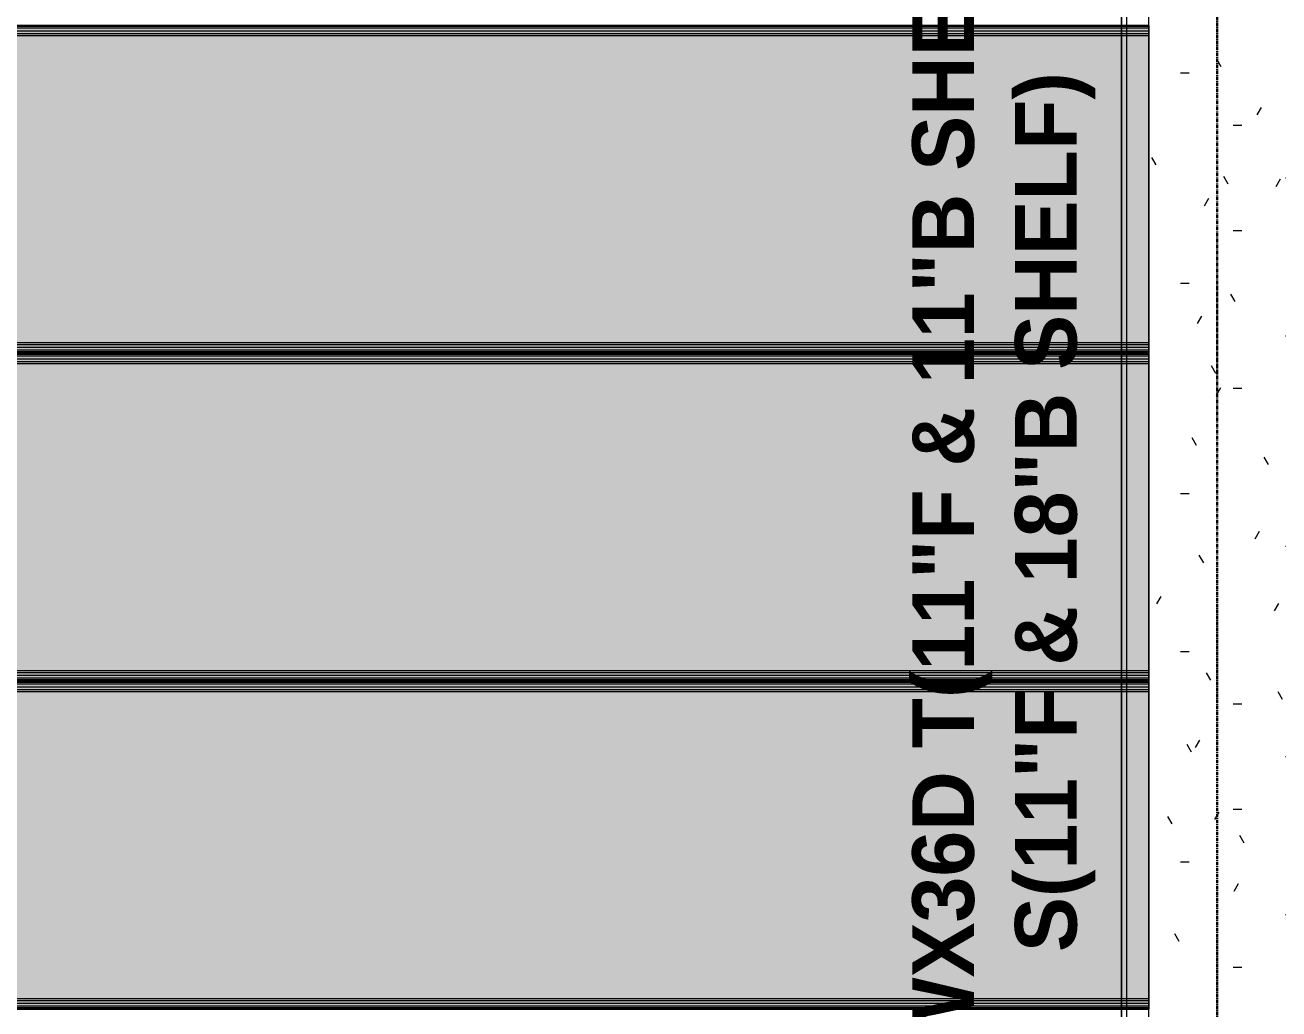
# Model space of a CAD drawing. Header units: inches. Extents: x -4126 to 627, y 9773 to 12338.
# Drawn here: x -3655.3 to -3472.3, y 10584.6 to 10728.2 of the extents above; entities that cross this region are included whole.
import ezdxf

# ---------------------------------------------------------------- set-up
doc = ezdxf.new("R2010")
doc.units = ezdxf.units.IN
doc.header["$MEASUREMENT"] = 0
doc.linetypes.add('Grid Line 1_2_', pattern=[0.8749999999999999, 0.4999999999999999, -0.125, 0.125, -0.125])
for name, color, linetype, lineweight in [('S-BEAM', 12, 'Continuous', 9), ('S-BEAM-IDEN', 2, 'Continuous', 30), ('S-GRID', 1, 'Continuous', 9)]:
    doc.layers.add(name, color=color, linetype=linetype, lineweight=lineweight)
doc.styles.add('Century Gothic_B', font='', dxfattribs={"height": 8.999999999999991})
doc.styles.get('Century Gothic_B').set_extended_font_data('Century Gothic', bold=True)

# ---------------------------------------------------------------- blocks, each defined once
blk = doc.blocks.new('034100 - Precast Structural Concrete - Solid Plank - 12_-V48-FRAMING PLAN - 1ST FLOOR')
at = {"layer": 'S-BEAM', "transparency": 33554483}
for points in [[(3.999999999996191, 23.8996116550187), (4.007461029686964e-12, 23.89961165501904), (4.007461029686964e-12, 23.52425619278403), (3.999999999996191, 23.52425619278369)], [(327.9999999999902, 23.89961165501802), (3.999999999996191, 23.8996116550187), (3.999999999996191, 23.52425619278369), (327.9999999999902, 23.52425619278301)], [(4.007461029686964e-12, 23.09448818896908), (4.007461029686964e-12, 22.70078740156486), (3.999999999996191, 22.70078740156452), (3.999999999996191, 23.09448818896874), (3.212598425192709, 23.09448818896874)], [(327.9999999999902, 23.09448818896805), (3.999999999996191, 23.09448818896874), (3.999999999996191, 22.70078740156452), (327.9999999999902, 22.70078740156384)], [(3.212598425192538, -22.70078740158635), (3.83693077310454e-12, -22.70078740158601), (3.83693077310454e-12, -23.09448818898818), (3.999999999996021, -23.09448818898852), (3.999999999996021, -22.70078740158635)], [(3.83693077310454e-12, -23.52425619280279), (3.83693077310454e-12, -23.89961165503814), (3.999999999996021, -23.89961165503848), (3.999999999996021, -23.52425619280313), (3.212598425192538, -23.52425619280313)], [(310.5255090275201, -22.70078740158703), (3.999999999996021, -22.70078740158635), (3.999999999996021, -23.09448818898852), (327.99999999999, -23.0944881889892), (327.99999999999, -22.70078740158703)], [(3.999999999996021, -23.52425619280313), (3.999999999996021, -23.89961165503848), (327.99999999999, -23.89961165503916), (327.99999999999, -23.52425619280381), (40.38926466769185, -23.52425619280313)]]:
    blk.add_hatch(color=256, dxfattribs=at).paths.add_polyline_path(points, flags=0)
h = blk.add_hatch(color=256, dxfattribs=at)
h.paths.add_polyline_path([(3.999999999996191, 23.52425619278369), (4.007461029686964e-12, 23.52425619278403), (4.007461029686964e-12, 23.09448818896908), (3.999999999996191, 23.09448818896874)], flags=0)
h.paths.add_polyline_path([(4.007461029686964e-12, 22.70078740156486), (3.83693077310454e-12, -22.70078740158601), (3.999999999996021, -22.70078740158635), (3.999999999996191, 22.70078740156452), (3.212598425192709, 22.70078740156452)], flags=0)
h.paths.add_polyline_path([(3.999999999996021, -23.09448818898852), (3.83693077310454e-12, -23.09448818898818), (3.83693077310454e-12, -23.52425619280279), (3.999999999996021, -23.52425619280313)], flags=0)
h = blk.add_hatch(color=256, dxfattribs=at)
h.paths.add_polyline_path([(327.9999999999902, 23.52425619278301), (3.999999999996191, 23.52425619278369), (3.999999999996191, 23.09448818896874), (327.9999999999902, 23.09448818896805)], flags=0)
h.paths.add_polyline_path([(327.9999999999902, 22.70078740156384), (3.999999999996191, 22.70078740156452), (3.999999999996021, -22.70078740158635), (327.99999999999, -22.70078740158703)], flags=0)
h.paths.add_polyline_path([(3.999999999996021, -23.09448818898852), (3.999999999996021, -23.52425619280313), (327.99999999999, -23.52425619280381), (327.99999999999, -23.0944881889892), (40.38926466769185, -23.09448818898852)], flags=0)
at = {"layer": 'S-BEAM'}
for p, q in [((6.514815950139287e-14, 23.94094488189048), (6.029369549623953e-14, 23.89961165502785)), ((3.999999999991629, 23.94094488189076), (8.526512829121201e-14, 23.94094488189076)), ((6.514815950139287e-14, 23.76377952756006), (6.514815950139287e-14, 23.89961165502793)), ((6.029369549623953e-14, 23.89961165502785), (5.705738615955093e-14, 23.52425619279333)), ((3.999999999991587, 23.89961165502941), (4.2632564145606e-14, 23.89961165502942)), ((327.9999999999853, 23.94094488189048), (3.999999999991629, 23.94094488189076)), ((327.9999999999853, 23.89961165502787), (3.999999999991587, 23.89961165502941)), ((9.031183244854482e-14, 23.52425619279327), (7.000262350648884e-14, 23.76377952756006)), ((8.526512829121201e-14, 23.76377952756006), (3.99999999999165, 23.76377952756006)), ((3.999999999991629, 23.76377952756006), (8.526512829121201e-14, 23.76377952756006)), ((5.705738615955093e-14, 23.52425619279333), (5.705738615955093e-14, -23.52425619279272)), ((1.601338385356555e-13, 22.7007874015761), (9.031183244854482e-14, 23.52425619279327)), ((4.2632564145606e-14, 23.52425619279333), (3.999999999991608, 23.52425619279333)), ((1.789632746768561e-13, 22.70078740157602), (1.771244625536931e-13, 23.09448818897777)), ((1.641792252066174e-13, 23.09448818897777), (1.601338385356555e-13, 22.7007874015761)), ((3.999999999991587, 23.09448818897777), (1.70530256582424e-13, 23.09448818897777)), ((3.999999999991587, 23.09448818897935), (1.70530256582424e-13, 23.09448818897937)), ((1.80360771890459e-13, 22.4015748031509), (1.789632746768561e-13, 22.70078740157602)), ((3.999999999991587, 22.70078740157573), (1.70530256582424e-13, 22.70078740157572)), ((1.80360771890459e-13, -22.4015748031509), (1.80360771890459e-13, 22.4015748031509)), ((3.999999999991587, 22.40157480314971), (1.70530256582424e-13, 22.4015748031497)), ((3.99999999999165, 23.76377952756006), (327.9999999999853, 23.76377952756006)), ((327.9999999999853, 23.76377952756006), (3.999999999991629, 23.76377952756006)), ((3.999999999991608, 23.52425619279333), (327.9999999999853, 23.52425619279333)), ((327.9999999999853, 23.09448818897777), (3.999999999991587, 23.09448818897777)), ((327.9999999999853, 23.09448818897779), (3.999999999991587, 23.09448818897935)), ((327.9999999999853, 22.7007874015761), (3.999999999991587, 22.70078740157573)), ((327.9999999999853, 22.40157480315089), (3.999999999991587, 22.40157480314971)), ((1.789632746768486e-13, -22.70078740157768), (1.80360771890459e-13, -22.4015748031509)), ((3.999999999991587, -22.4015748031509), (1.70530256582424e-13, -22.4015748031509)), ((9.031183244862134e-14, -23.52425619279252), (1.601338385356555e-13, -22.7007874015763)), ((1.601338385356555e-13, -22.7007874015763), (1.641792252066174e-13, -23.0944881889779)), ((1.771244625536931e-13, -23.0944881889779), (1.789632746768486e-13, -22.70078740157768)), ((3.999999999991587, -22.70078740157788), (1.70530256582424e-13, -22.70078740157789)), ((3.999999999991587, -23.0944881889779), (1.70530256582424e-13, -23.0944881889779)), ((3.999999999991587, -23.09448818897671), (1.70530256582424e-13, -23.09448818897669)), ((5.705738615955093e-14, -23.52425619279272), (6.029369549623953e-14, -23.89961165502787)), ((7.000262350649038e-14, -23.76377952756019), (9.031183244848561e-14, -23.52425619279413)), ((3.999999999991459, -23.52425619279427), (4.2632564145606e-14, -23.52425619279429)), ((6.514815950139287e-14, -23.89961165502791), (6.514815950139287e-14, -23.76377952756019)), ((3.999999999991501, -23.76377952756019), (8.526512829121201e-14, -23.76377952756019)), ((3.999999999991501, -23.76377952755981), (8.526512829121201e-14, -23.76377952755981)), ((327.9999999999852, -22.4015748031509), (3.999999999991587, -22.4015748031509)), ((327.9999999999852, -22.70078740157632), (3.999999999991587, -22.70078740157788)), ((327.9999999999852, -23.0944881889779), (3.999999999991587, -23.0944881889779)), ((327.9999999999852, -23.09448818897789), (3.999999999991587, -23.09448818897671)), ((327.9999999999852, -23.52425619279273), (3.999999999991459, -23.52425619279427)), ((327.9999999999852, -23.76377952756019), (3.999999999991501, -23.76377952756019)), ((327.9999999999852, -23.76377952756018), (3.999999999991501, -23.76377952755981)), ((6.029369549623953e-14, -23.89961165502787), (6.514815950139287e-14, -23.94094488189053)), ((3.999999999991459, -23.89961165502815), (4.2632564145606e-14, -23.89961165502815)), ((3.999999999991501, -23.94094488189053), (8.526512829121201e-14, -23.94094488189053)), ((327.9999999999852, -23.89961165502787), (3.999999999991459, -23.89961165502815)), ((327.9999999999852, -23.94094488189053), (3.999999999991501, -23.94094488189053))]:
    blk.add_line(p, q, dxfattribs=at)
blk = doc.blocks.new('034100 - Precast Structural Concrete - Solid Plank - 12_-V49-FRAMING PLAN - 1ST FLOOR')
at = {"layer": 'S-BEAM', "transparency": 33554483}
for points in [[(4.68958205601666e-12, 23.89961165501972), (4.68958205601666e-12, 23.52425619278437), (3.999999999996276, 23.52425619278403), (3.999999999996276, 23.89961165501938), (3.212598425192794, 23.89961165501938)], [(40.38926466769211, 23.89961165501938), (3.999999999996276, 23.89961165501938), (3.999999999996276, 23.52425619278403), (327.9999999999903, 23.52425619278335), (327.9999999999903, 23.8996116550187), (310.5255090275203, 23.8996116550187)], [(3.212598425192794, 23.09448818896942), (4.68958205601666e-12, 23.09448818896976), (4.68958205601666e-12, 22.7007874015652), (3.999999999996276, 22.70078740156486), (3.999999999996276, 23.09448818896942)], [(310.5255090275203, 23.09448818896874), (3.999999999996276, 23.09448818896942), (3.999999999996276, 22.70078740156486), (327.9999999999903, 22.70078740156418), (327.9999999999903, 23.09448818896874)], [(3.212598425192709, -22.70078740158567), (4.007461029686964e-12, -22.70078740158533), (4.007461029686964e-12, -23.09448818898784), (3.999999999996191, -23.09448818898818), (3.999999999996191, -22.70078740158567)], [(4.007461029686964e-12, -23.52425619280245), (4.007461029686964e-12, -23.8996116550378), (3.999999999996191, -23.89961165503814), (3.999999999996191, -23.52425619280279), (3.212598425192709, -23.52425619280279)], [(310.5255090275203, -22.70078740158635), (3.999999999996191, -22.70078740158567), (3.999999999996191, -23.09448818898818), (327.9999999999902, -23.09448818898886), (327.9999999999902, -22.70078740158635)], [(310.5255090275203, -23.52425619280347), (3.999999999996191, -23.52425619280279), (3.999999999996191, -23.89961165503814), (327.9999999999902, -23.89961165503882), (327.9999999999902, -23.52425619280347)], [(4.007461029686964e-12, -23.8996116550378), (4.007461029686964e-12, -23.94094488190205), (3.212598425192709, -23.89961165503814)]]:
    blk.add_hatch(color=256, dxfattribs=at).paths.add_polyline_path(points, flags=0)
h = blk.add_hatch(color=256, dxfattribs=at)
h.paths.add_polyline_path([(4.68958205601666e-12, 23.52425619278437), (4.68958205601666e-12, 23.09448818896976), (3.999999999996276, 23.09448818896942), (3.999999999996276, 23.52425619278403), (3.212598425192794, 23.52425619278403)], flags=0)
h.paths.add_polyline_path([(3.999999999996276, 22.70078740156486), (4.68958205601666e-12, 22.7007874015652), (4.007461029686964e-12, -22.70078740158533), (3.999999999996191, -22.70078740158567), (3.999999999996276, 2.996764539820333)], flags=0)
h.paths.add_polyline_path([(3.212598425192709, -23.09448818898818), (4.007461029686964e-12, -23.09448818898784), (4.007461029686964e-12, -23.52425619280245), (3.999999999996191, -23.52425619280279), (3.999999999996191, -23.09448818898818)], flags=0)
h = blk.add_hatch(color=256, dxfattribs=at)
h.paths.add_polyline_path([(3.999999999996276, 23.52425619278403), (3.999999999996276, 23.09448818896942), (327.9999999999903, 23.09448818896874), (327.9999999999903, 23.52425619278335), (40.38926466769211, 23.52425619278403)], flags=0)
h.paths.add_polyline_path([(327.9999999999903, 22.70078740156418), (3.999999999996276, 22.70078740156486), (3.999999999996191, -22.70078740158567), (327.9999999999902, -22.70078740158635)], flags=0)
h.paths.add_polyline_path([(3.999999999996191, -23.09448818898818), (3.999999999996191, -23.52425619280279), (327.9999999999902, -23.52425619280347), (327.9999999999902, -23.09448818898886), (40.38926466769203, -23.09448818898818)], flags=0)
at = {"layer": 'S-BEAM'}
for p, q in [((6.514815950139287e-14, 23.94094488189048), (6.029369549623953e-14, 23.89961165502785)), ((3.999999999991629, 23.94094488189076), (8.526512829121201e-14, 23.94094488189076)), ((6.514815950139287e-14, 23.76377952756006), (6.514815950139287e-14, 23.89961165502793)), ((6.029369549623953e-14, 23.89961165502785), (5.705738615955093e-14, 23.52425619279333)), ((3.999999999991587, 23.89961165502941), (4.2632564145606e-14, 23.89961165502942)), ((327.9999999999853, 23.94094488189048), (3.999999999991629, 23.94094488189076)), ((327.9999999999853, 23.89961165502787), (3.999999999991587, 23.89961165502941)), ((9.031183244854482e-14, 23.52425619279327), (7.000262350648884e-14, 23.76377952756006)), ((8.526512829121201e-14, 23.76377952756006), (3.99999999999165, 23.76377952756006)), ((3.999999999991629, 23.76377952756006), (8.526512829121201e-14, 23.76377952756006)), ((5.705738615955093e-14, 23.52425619279333), (5.705738615955093e-14, -23.52425619279272)), ((1.601338385356555e-13, 22.7007874015761), (9.031183244854482e-14, 23.52425619279327)), ((4.2632564145606e-14, 23.52425619279333), (3.999999999991608, 23.52425619279333)), ((1.789632746768561e-13, 22.70078740157602), (1.771244625536931e-13, 23.09448818897777)), ((1.641792252066174e-13, 23.09448818897777), (1.601338385356555e-13, 22.7007874015761)), ((3.999999999991587, 23.09448818897777), (1.70530256582424e-13, 23.09448818897777)), ((3.999999999991587, 23.09448818897935), (1.70530256582424e-13, 23.09448818897937)), ((1.80360771890459e-13, 22.4015748031509), (1.789632746768561e-13, 22.70078740157602)), ((3.999999999991587, 22.70078740157573), (1.70530256582424e-13, 22.70078740157572)), ((1.80360771890459e-13, -22.4015748031509), (1.80360771890459e-13, 22.4015748031509)), ((3.999999999991587, 22.40157480314971), (1.70530256582424e-13, 22.4015748031497)), ((3.99999999999165, 23.76377952756006), (327.9999999999853, 23.76377952756006)), ((327.9999999999853, 23.76377952756006), (3.999999999991629, 23.76377952756006)), ((3.999999999991608, 23.52425619279333), (327.9999999999853, 23.52425619279333)), ((327.9999999999853, 23.09448818897777), (3.999999999991587, 23.09448818897777)), ((327.9999999999853, 23.09448818897779), (3.999999999991587, 23.09448818897935)), ((327.9999999999853, 22.7007874015761), (3.999999999991587, 22.70078740157573)), ((327.9999999999853, 22.40157480315089), (3.999999999991587, 22.40157480314971)), ((1.789632746768486e-13, -22.70078740157768), (1.80360771890459e-13, -22.4015748031509)), ((3.999999999991587, -22.4015748031509), (1.70530256582424e-13, -22.4015748031509)), ((9.031183244862134e-14, -23.52425619279252), (1.601338385356555e-13, -22.7007874015763)), ((1.601338385356555e-13, -22.7007874015763), (1.641792252066174e-13, -23.0944881889779)), ((1.771244625536931e-13, -23.0944881889779), (1.789632746768486e-13, -22.70078740157768)), ((3.999999999991587, -22.70078740157788), (1.70530256582424e-13, -22.70078740157789)), ((3.999999999991587, -23.0944881889779), (1.70530256582424e-13, -23.0944881889779)), ((3.999999999991587, -23.09448818897671), (1.70530256582424e-13, -23.09448818897669)), ((5.705738615955093e-14, -23.52425619279272), (6.029369549623953e-14, -23.89961165502787)), ((7.000262350649038e-14, -23.76377952756019), (9.031183244848561e-14, -23.52425619279413)), ((3.999999999991459, -23.52425619279427), (4.2632564145606e-14, -23.52425619279429)), ((6.514815950139287e-14, -23.89961165502791), (6.514815950139287e-14, -23.76377952756019)), ((3.999999999991501, -23.76377952756019), (8.526512829121201e-14, -23.76377952756019)), ((3.999999999991501, -23.76377952755981), (8.526512829121201e-14, -23.76377952755981)), ((327.9999999999852, -22.4015748031509), (3.999999999991587, -22.4015748031509)), ((327.9999999999852, -22.70078740157632), (3.999999999991587, -22.70078740157788)), ((327.9999999999852, -23.0944881889779), (3.999999999991587, -23.0944881889779)), ((327.9999999999852, -23.09448818897789), (3.999999999991587, -23.09448818897671)), ((327.9999999999852, -23.52425619279273), (3.999999999991459, -23.52425619279427)), ((327.9999999999852, -23.76377952756019), (3.999999999991501, -23.76377952756019)), ((327.9999999999852, -23.76377952756018), (3.999999999991501, -23.76377952755981)), ((6.029369549623953e-14, -23.89961165502787), (6.514815950139287e-14, -23.94094488189053)), ((3.999999999991459, -23.89961165502815), (4.2632564145606e-14, -23.89961165502815)), ((3.999999999991501, -23.94094488189053), (8.526512829121201e-14, -23.94094488189053)), ((327.9999999999852, -23.89961165502787), (3.999999999991459, -23.89961165502815)), ((327.9999999999852, -23.94094488189053), (3.999999999991501, -23.94094488189053))]:
    blk.add_line(p, q, dxfattribs=at)

msp = doc.modelspace()

# ---------------------------------------------------------------- hatches: boundary and pattern name
at = {"layer": 'S-BEAM'}
h = msp.add_hatch(dxfattribs=at)
h.set_pattern_fill('FP_3', color=256, style=0, pattern_type=2)
h.set_pattern_definition([(0, (0, 0), (30.72, 7.68), [1.267, -21.773, 1.267, -21.773, -122.88]), (0, (0, 0), (30.72, 7.68), [-46.08, 1.267, -44.813, 1.267, -21.773, -53.76]), (0, (0, 0), (30.72, 7.68), [-115.2, 1.267, -14.093, 1.267, -37.133]), (120, (11.52, 3.84), (-22.01107510106448, 22.76430040425796), [1.267, -21.773, 1.267, -21.773, -122.88]), (120, (11.52, 3.84), (-22.01107510106448, 22.76430040425796), [-46.07999999999999, 1.267, -44.813, 1.267, -21.773, -53.75999999999999]), (120, (11.52, 3.84), (-22.01107510106448, 22.76430040425796), [-115.2, 1.267, -14.093, 1.267, -37.133]), (240, (15.36, 19.2), (-8.708924898935503, -30.44430040425795), [1.267, -21.773, 1.267, -21.773, -122.88]), (240, (15.36, 19.2), (-8.708924898935503, -30.44430040425795), [-46.08, 1.267, -44.813, 1.267, -21.773, -53.76]), (240, (15.36, 19.2), (-8.708924898935503, -30.44430040425795), [-115.2, 1.267, -14.093, 1.267, -37.133])])
h.paths.add_polyline_path([(-3473.323736679715, 10467.22876618928), (-3471.323736679651, 10467.22876618928), (-3471.323736679706, 10839.15396303968), (-3473.323736679709, 10839.15396303968), (-3473.323736679709, 10831.18939611054), (-3488.323736679711, 10831.18939611054), (-3488.323736679711, 10823.65832696027), (-3491.323736679713, 10823.65832696027), (-3491.323736679717, 10467.22876618928), (-3489.323736679714, 10467.22876618928), (-3489.323736679714, 10475.18939611054), (-3473.323736679715, 10475.18939611054), (-3473.323736679715, 10475.11065595306)], flags=0)

# ---------------------------------------------------------------- linework, layer by layer
for p, q in [((-3495.323736679703, 10839.17364807904), (-3495.323736679703, 10467.22876618927)), ((-3495.323736679703, 10467.20514414203), (-3495.323736679703, 10839.17364807904)), ((-3494.5363351049, 10467.20514414203), (-3494.5363351049, 10839.17364807904)), ((-3491.323736679703, 10467.22876618927), (-3491.323736679703, 10839.15396303967)), ((-3491.323736679703, 10727.83218945226), (-3491.323736679703, 10728.20754491449)), ((-3491.323736679703, 10727.40242144844), (-3491.323736679703, 10727.83218945226)), ((-3491.323736679703, 10727.00872066104), (-3491.323736679703, 10727.40242144844)), ((-3491.323736679703, 10681.60714585789), (-3491.323736679703, 10727.00872066104)), ((-3491.323736679703, 10681.21344507048), (-3491.323736679703, 10681.60714585789)), ((-3491.323736679703, 10680.78367706667), (-3491.323736679703, 10681.21344507048)), ((-3491.323736679703, 10680.40832160444), (-3491.323736679703, 10680.78367706667)), ((-3491.323736679703, 10679.95029968847), (-3491.323736679703, 10680.32565515071)), ((-3491.323736679703, 10679.52053168466), (-3491.323736679703, 10679.95029968847)), ((-3491.323736679703, 10679.12683089726), (-3491.323736679703, 10679.52053168466)), ((-3491.323736679703, 10633.7252560941), (-3491.323736679703, 10679.12683089726)), ((-3491.323736679703, 10633.3315553067), (-3491.323736679703, 10633.7252560941)), ((-3491.323736679703, 10632.90178730289), (-3491.323736679703, 10633.3315553067)), ((-3491.323736679703, 10632.52643184065), (-3491.323736679703, 10632.90178730289)), ((-3491.323736679703, 10632.06840992469), (-3491.323736679703, 10632.44376538692)), ((-3491.323736679703, 10631.63864192088), (-3491.323736679703, 10632.06840992469)), ((-3491.323736679703, 10631.24494113347), (-3491.323736679703, 10631.63864192088)), ((-3491.323736679703, 10585.84336633032), (-3491.323736679703, 10631.24494113347)), ((-3491.323736679703, 10585.44966554292), (-3491.323736679703, 10585.84336633032)), ((-3491.323736679703, 10585.0198975391), (-3491.323736679703, 10585.44966554292)), ((-3491.323736679703, 10584.64454207687), (-3491.323736679703, 10585.0198975391))]:
    msp.add_line(p, q, dxfattribs=at)
at = {"layer": 'S-GRID', "linetype": 'Grid Line 1_2_', "lineweight": 30}
msp.add_line((-3481.323736679716, 9772.610295093407), (-3481.323736679695, 12288.55504933348), dxfattribs=at)

# ---------------------------------------------------------------- block references
at = {"layer": 'S-BEAM', "rotation": 180}
for name, p in [('034100 - Precast Structural Concrete - Solid Plank - 12_-V48-FRAMING PLAN - 1ST FLOOR', (-3491.323736679711, 10704.30793325946)), ('034100 - Precast Structural Concrete - Solid Plank - 12_-V49-FRAMING PLAN - 1ST FLOOR', (-3491.323736679711, 10656.42604349568)), ('034100 - Precast Structural Concrete - Solid Plank - 12_-V48-FRAMING PLAN - 1ST FLOOR', (-3491.323736679712, 10608.5441537319))]:
    msp.add_blockref(name, p, dxfattribs=at)

# ---------------------------------------------------------------- texts
at = {"layer": 'S-BEAM-IDEN', "lineweight": 9, "char_height": 8.999999999999991, "attachment_point": 1, "rotation": 90, "style": 'Century Gothic_B'}
for s, insert, width in [('IT 24WX36D T(11"F & 11"B SHELF) &', (-3525.846446546651, 10550.42953683019), 249.0659999999997), ('S(11"F & 18"B SHELF)', (-3510.846446546651, 10592.92953683019), 146.3489999999998)]:
    msp.add_mtext(s, dxfattribs=dict(at, insert=insert, width=width))

doc.saveas('drawing.dxf')
